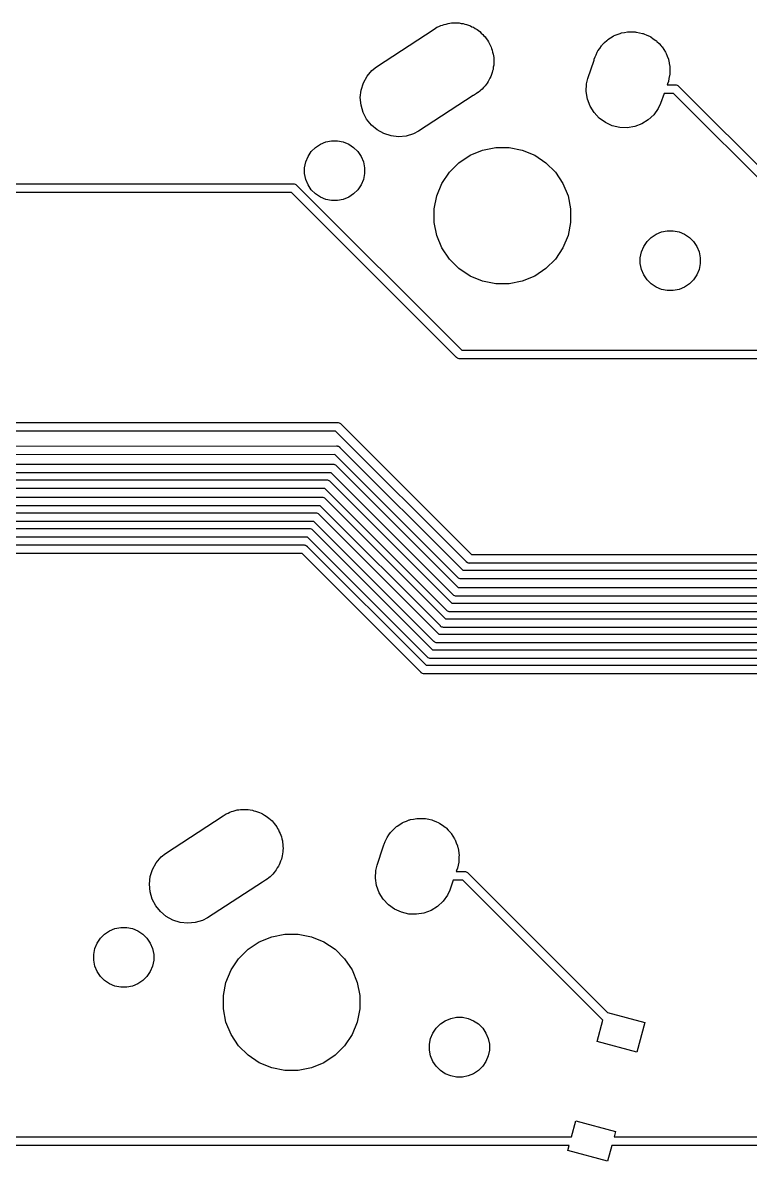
# Model space of a CAD drawing. Extents: x -662 to -203, y -195 to -58.
# Drawn here: x -463.02 to -441.76, y -94.93 to -61.64 of the extents above; entities that cross this region are included whole.
import ezdxf

# ---------------------------------------------------------------- set-up
doc = ezdxf.new("R2010")
doc.units = 0
doc.layers.add('BLACK', color=7, linetype='CONTINUOUS')

msp = doc.modelspace()

# ---------------------------------------------------------------- linework, layer by layer
at = {"layer": 'BLACK', "linetype": 'CONTINUOUS'}
for p, q in [((-452.686, -62.93), (-451.002, -61.8322)), ((-451.002, -61.8322), (-450.915, -61.7741)), ((-450.915, -61.7741), (-450.858, -61.7504)), ((-450.858, -61.7504), (-450.803, -61.7218)), ((-450.803, -61.7218), (-450.756, -61.7081)), ((-450.756, -61.7081), (-450.71, -61.6893)), ((-450.71, -61.6893), (-450.649, -61.6772)), ((-450.649, -61.6772), (-450.59, -61.6599)), ((-450.59, -61.6599), (-450.541, -61.6557)), ((-450.541, -61.6557), (-450.493, -61.6461)), ((-450.493, -61.6461), (-450.431, -61.6461)), ((-450.431, -61.6461), (-450.369, -61.6407)), ((-450.369, -61.6407), (-450.32, -61.6461)), ((-450.32, -61.6461), (-450.271, -61.6461)), ((-450.271, -61.6461), (-450.21, -61.6582)), ((-450.21, -61.6582), (-450.149, -61.6649)), ((-450.149, -61.6649), (-450.102, -61.6797)), ((-450.102, -61.6797), (-450.054, -61.6893)), ((-450.054, -61.6893), (-449.997, -61.713)), ((-449.997, -61.713), (-449.938, -61.7317)), ((-449.938, -61.7317), (-449.895, -61.7553)), ((-449.895, -61.7553), (-449.849, -61.7741)), ((-449.849, -61.7741), (-449.798, -61.8085)), ((-449.798, -61.8085), (-449.743, -61.8383)), ((-449.743, -61.8383), (-449.706, -61.8699)), ((-449.706, -61.8699), (-449.665, -61.8972)), ((-449.665, -61.8972), (-449.621, -61.941)), ((-445.434, -61.925), (-445.345, -61.9073)), ((-445.345, -61.9073), (-445.325, -61.9073)), ((-445.325, -61.9073), (-445.304, -61.9041)), ((-445.304, -61.9041), (-445.214, -61.9073)), ((-445.214, -61.9073), (-445.123, -61.9073)), ((-445.123, -61.9073), (-445.103, -61.9113)), ((-445.103, -61.9113), (-445.083, -61.9121)), ((-445.083, -61.9121), (-444.995, -61.9329)), ((-449.621, -61.941), (-449.574, -61.9809)), ((-449.574, -61.9809), (-449.543, -62.0192)), ((-449.543, -62.0192), (-449.508, -62.0539)), ((-449.508, -62.0539), (-449.474, -62.1054)), ((-449.474, -62.1054), (-449.435, -62.1537)), ((-449.435, -62.1537), (-449.412, -62.1973)), ((-449.412, -62.1973), (-449.385, -62.2382)), ((-449.385, -62.2382), (-449.361, -62.2954)), ((-446.082, -62.2841), (-446.015, -62.2225)), ((-446.015, -62.2225), (-445.951, -62.1585)), ((-445.951, -62.1585), (-445.934, -62.1471)), ((-445.934, -62.1471), (-445.919, -62.1331)), ((-445.919, -62.1331), (-445.842, -62.0856)), ((-445.842, -62.0856), (-445.767, -62.0354)), ((-445.767, -62.0354), (-445.748, -62.0275)), ((-445.748, -62.0275), (-445.731, -62.0168)), ((-445.731, -62.0168), (-445.646, -61.9852)), ((-445.646, -61.9852), (-445.562, -61.9506)), ((-445.562, -61.9506), (-445.542, -61.9466)), ((-445.542, -61.9466), (-445.523, -61.9394)), ((-445.523, -61.9394), (-445.434, -61.925)), ((-444.995, -61.9329), (-444.906, -61.9506)), ((-444.906, -61.9506), (-444.887, -61.9584)), ((-444.887, -61.9584), (-444.867, -61.9631)), ((-444.867, -61.9631), (-444.785, -62.0007)), ((-444.785, -62.0007), (-444.701, -62.0354)), ((-444.701, -62.0354), (-444.684, -62.0467)), ((-444.684, -62.0467), (-444.666, -62.0553)), ((-444.666, -62.0553), (-444.592, -62.1082)), ((-444.592, -62.1082), (-444.517, -62.1585)), ((-444.517, -62.1585), (-444.503, -62.173)), ((-444.503, -62.173), (-444.486, -62.185)), ((-444.486, -62.185), (-444.424, -62.2512)), ((-444.424, -62.2512), (-444.36, -62.3152)), ((-449.361, -62.2954), (-449.333, -62.3504)), ((-449.333, -62.3504), (-449.319, -62.3975)), ((-449.319, -62.3975), (-449.3, -62.4429)), ((-449.3, -62.4429), (-449.288, -62.5037)), ((-449.288, -62.5037), (-449.271, -62.5631)), ((-449.271, -62.5631), (-449.267, -62.6121)), ((-446.28, -62.6148), (-446.266, -62.583)), ((-446.266, -62.583), (-446.231, -62.4994)), ((-446.231, -62.4994), (-446.22, -62.4824)), ((-446.22, -62.4824), (-446.211, -62.4638)), ((-446.211, -62.4638), (-446.158, -62.3904)), ((-446.158, -62.3904), (-446.108, -62.3152)), ((-446.108, -62.3152), (-446.094, -62.3007)), ((-446.094, -62.3007), (-446.082, -62.2841)), ((-444.36, -62.3152), (-444.349, -62.3322)), ((-444.349, -62.3322), (-444.335, -62.3472)), ((-444.335, -62.3472), (-444.288, -62.4242)), ((-444.288, -62.4242), (-444.237, -62.4994)), ((-444.237, -62.4994), (-444.229, -62.5184)), ((-444.229, -62.5184), (-444.219, -62.5358)), ((-444.219, -62.5358), (-444.187, -62.6205)), ((-449.257, -62.8819), (-449.269, -62.9426)), ((-449.267, -62.6121), (-449.257, -62.6603)), ((-449.257, -62.6603), (-449.257, -62.7222)), ((-449.257, -62.7222), (-449.252, -62.7839)), ((-449.252, -62.7839), (-449.257, -62.8327)), ((-449.257, -62.8327), (-449.257, -62.8819)), ((-446.505, -63.2692), (-446.323, -62.7386)), ((-446.323, -62.7386), (-446.316, -62.7042)), ((-446.316, -62.7042), (-446.287, -62.634)), ((-446.287, -62.634), (-446.28, -62.6148)), ((-444.187, -62.6205), (-444.152, -62.7042)), ((-444.152, -62.7042), (-444.148, -62.7243)), ((-444.148, -62.7243), (-444.141, -62.7435)), ((-444.141, -62.7435), (-444.127, -62.8327)), ((-444.127, -62.8327), (-444.109, -62.9215)), ((-453.065, -63.3978), (-452.958, -63.2036)), ((-452.958, -63.2036), (-452.815, -63.0339)), ((-452.815, -63.0339), (-452.686, -62.93)), ((-449.343, -63.2155), (-449.366, -63.2586)), ((-449.324, -63.1564), (-449.343, -63.2155)), ((-449.3, -63.0992), (-449.324, -63.1564)), ((-449.291, -63.051), (-449.3, -63.0992)), ((-449.276, -63.0042), (-449.291, -63.051)), ((-449.269, -62.9426), (-449.276, -63.0042)), ((-444.114, -63.1837), (-444.135, -63.2717)), ((-444.113, -63.1632), (-444.114, -63.1837)), ((-444.109, -63.1431), (-444.113, -63.1632)), ((-444.109, -62.9215), (-444.109, -62.942)), ((-444.109, -62.942), (-444.106, -62.9622)), ((-444.106, -62.9622), (-444.109, -63.0526)), ((-444.109, -63.0526), (-444.109, -63.1431)), ((-453.131, -63.6092), (-453.065, -63.3978)), ((-449.592, -63.5794), (-449.63, -63.6102)), ((-449.552, -63.532), (-449.592, -63.5794)), ((-449.508, -63.4882), (-449.552, -63.532)), ((-449.481, -63.4474), (-449.508, -63.4882)), ((-449.449, -63.4097), (-449.481, -63.4474)), ((-449.419, -63.3554), (-449.449, -63.4097)), ((-449.385, -63.304), (-449.419, -63.3554)), ((-449.366, -63.2586), (-449.385, -63.304)), ((-446.551, -63.6523), (-446.543, -63.4308)), ((-446.543, -63.4308), (-446.505, -63.2692)), ((-444.181, -63.4306), (-444.19, -63.4552)), ((-444.19, -63.4552), (-443.952, -63.4552)), ((-444.152, -63.3605), (-444.181, -63.4306)), ((-444.135, -63.2717), (-444.152, -63.3605)), ((-443.952, -63.4552), (-443.946, -63.4546)), ((-443.946, -63.4546), (-443.94, -63.4552)), ((-443.94, -63.4552), (-443.921, -63.457)), ((-443.921, -63.457), (-443.897, -63.4643)), ((-443.897, -63.4643), (-443.875, -63.4761)), ((-443.875, -63.4761), (-443.856, -63.492)), ((-443.856, -63.492), (-443.852, -63.4968)), ((-443.852, -63.4968), (-439.766, -67.5826)), ((-453.156, -63.8294), (-453.131, -63.6092)), ((-453.136, -64.0502), (-453.156, -63.8294)), ((-449.855, -63.7705), (-451.457, -64.8149)), ((-449.849, -63.768), (-449.855, -63.7705)), ((-449.762, -63.7101), (-449.849, -63.768)), ((-449.721, -63.6833), (-449.762, -63.7101)), ((-449.716, -63.6793), (-449.721, -63.6833)), ((-449.665, -63.6449), (-449.716, -63.6793)), ((-449.63, -63.6102), (-449.665, -63.6449)), ((-446.516, -63.8711), (-446.551, -63.6523)), ((-446.439, -64.0787), (-446.516, -63.8711)), ((-444.277, -63.7092), (-444.377, -63.9997)), ((-443.999, -63.7092), (-444.277, -63.7092)), ((-439.903, -67.805), (-443.999, -63.7092)), ((-453.074, -64.263), (-453.136, -64.0502)), ((-446.322, -64.2673), (-446.439, -64.0787)), ((-444.446, -64.1508), (-444.576, -64.3304)), ((-444.377, -63.9997), (-444.446, -64.1508)), ((-452.972, -64.4596), (-453.074, -64.263)), ((-452.834, -64.6325), (-452.972, -64.4596)), ((-446.171, -64.4296), (-446.322, -64.2673)), ((-445.992, -64.5593), (-446.171, -64.4296)), ((-445.79, -64.6514), (-445.992, -64.5593)), ((-444.738, -64.4814), (-444.926, -64.5978)), ((-444.576, -64.3304), (-444.738, -64.4814)), ((-452.664, -64.775), (-452.834, -64.6325)), ((-452.47, -64.8817), (-452.664, -64.775)), ((-452.258, -64.9484), (-452.47, -64.8817)), ((-451.605, -64.8915), (-451.817, -64.9534)), ((-451.457, -64.8149), (-451.605, -64.8915)), ((-445.574, -64.7025), (-445.79, -64.6514)), ((-445.353, -64.7105), (-445.574, -64.7025)), ((-445.134, -64.6751), (-445.353, -64.7105)), ((-444.926, -64.5978), (-445.134, -64.6751)), ((-454.467, -65.2874), (-454.324, -65.1916)), ((-454.324, -65.1916), (-454.165, -65.1256)), ((-454.165, -65.1256), (-453.996, -65.092)), ((-453.996, -65.092), (-453.823, -65.092)), ((-453.823, -65.092), (-453.654, -65.1256)), ((-453.654, -65.1256), (-453.495, -65.1916)), ((-453.495, -65.1916), (-453.352, -65.2874)), ((-452.038, -64.9726), (-452.258, -64.9484)), ((-451.817, -64.9534), (-452.038, -64.9726)), ((-454.751, -65.7118), (-454.685, -65.5526)), ((-454.685, -65.5526), (-454.589, -65.4092)), ((-454.589, -65.4092), (-454.467, -65.2874)), ((-453.352, -65.2874), (-453.23, -65.4092)), ((-453.23, -65.4092), (-453.134, -65.5526)), ((-453.134, -65.5526), (-453.068, -65.7118)), ((-450.273, -65.7331), (-449.947, -65.5148)), ((-449.947, -65.5148), (-449.584, -65.3645)), ((-449.584, -65.3645), (-449.199, -65.2879)), ((-449.199, -65.2879), (-448.806, -65.2879)), ((-448.806, -65.2879), (-448.421, -65.3645)), ((-448.421, -65.3645), (-448.058, -65.5148)), ((-448.058, -65.5148), (-447.731, -65.7331)), ((-454.784, -65.8808), (-454.751, -65.7118)), ((-454.784, -66.0532), (-454.784, -65.8808)), ((-453.068, -65.7118), (-453.034, -65.8808)), ((-453.034, -65.8808), (-453.034, -66.0532)), ((-450.551, -66.0108), (-450.273, -65.7331)), ((-447.731, -65.7331), (-447.454, -66.0108)), ((-454.751, -66.2222), (-454.784, -66.0532)), ((-454.685, -66.3815), (-454.751, -66.2222)), ((-453.068, -66.2222), (-453.134, -66.3815)), ((-453.034, -66.0532), (-453.068, -66.2222)), ((-450.769, -66.3374), (-450.551, -66.0108)), ((-447.454, -66.0108), (-447.235, -66.3374)), ((-465.299, -66.3485), (-455.118, -66.3485)), ((-455.118, -66.3485), (-455.111, -66.3479)), ((-455.111, -66.3479), (-455.105, -66.3485)), ((-455.105, -66.3485), (-455.086, -66.3503)), ((-455.086, -66.3503), (-455.063, -66.3576)), ((-455.063, -66.3576), (-455.04, -66.3694)), ((-455.04, -66.3694), (-455.021, -66.3853)), ((-455.021, -66.3853), (-455.017, -66.3901)), ((-455.017, -66.3901), (-450.193, -71.2139)), ((-454.589, -66.5248), (-454.685, -66.3815)), ((-454.467, -66.6467), (-454.589, -66.5248)), ((-453.23, -66.5248), (-453.352, -66.6467)), ((-453.134, -66.3815), (-453.23, -66.5248)), ((-450.92, -66.7002), (-450.769, -66.3374)), ((-447.235, -66.3374), (-447.085, -66.7002)), ((-455.164, -66.6025), (-465.299, -66.6025)), ((-450.34, -71.4262), (-455.164, -66.6025)), ((-454.324, -66.7424), (-454.467, -66.6467)), ((-454.165, -66.8084), (-454.324, -66.7424)), ((-453.996, -66.842), (-454.165, -66.8084)), ((-453.823, -66.842), (-453.996, -66.842)), ((-453.654, -66.8084), (-453.823, -66.842)), ((-453.495, -66.7424), (-453.654, -66.8084)), ((-453.352, -66.6467), (-453.495, -66.7424)), ((-450.996, -67.0854), (-450.92, -66.7002)), ((-447.085, -66.7002), (-447.009, -67.0854)), ((-450.996, -67.4782), (-450.996, -67.0854)), ((-447.009, -67.0854), (-447.009, -67.4782)), ((-450.92, -67.8634), (-450.996, -67.4782)), ((-447.009, -67.4782), (-447.085, -67.8634)), ((-450.769, -68.2263), (-450.92, -67.8634)), ((-447.085, -67.8634), (-447.235, -68.2263)), ((-444.653, -67.917), (-444.51, -67.8212)), ((-444.51, -67.8212), (-444.351, -67.7552)), ((-444.351, -67.7552), (-444.182, -67.7216)), ((-444.182, -67.7216), (-444.009, -67.7216)), ((-444.009, -67.7216), (-443.84, -67.7552)), ((-443.84, -67.7552), (-443.681, -67.8212)), ((-443.681, -67.8212), (-443.538, -67.917)), ((-450.551, -68.5529), (-450.769, -68.2263)), ((-447.235, -68.2263), (-447.454, -68.5529)), ((-444.937, -68.3414), (-444.871, -68.1822)), ((-444.871, -68.1822), (-444.775, -68.0388)), ((-444.775, -68.0388), (-444.653, -67.917)), ((-443.538, -67.917), (-443.416, -68.0388)), ((-443.416, -68.0388), (-443.32, -68.1822)), ((-443.32, -68.1822), (-443.254, -68.3414)), ((-450.273, -68.8306), (-450.551, -68.5529)), ((-447.454, -68.5529), (-447.731, -68.8306)), ((-444.971, -68.5104), (-444.937, -68.3414)), ((-444.971, -68.6828), (-444.971, -68.5104)), ((-443.254, -68.3414), (-443.221, -68.5104)), ((-443.221, -68.5104), (-443.221, -68.6828)), ((-449.947, -69.0488), (-450.273, -68.8306)), ((-447.731, -68.8306), (-448.058, -69.0488)), ((-444.937, -68.8519), (-444.971, -68.6828)), ((-444.871, -69.0111), (-444.937, -68.8519)), ((-443.254, -68.8519), (-443.32, -69.0111)), ((-443.221, -68.6828), (-443.254, -68.8519)), ((-449.584, -69.1991), (-449.947, -69.0488)), ((-449.199, -69.2757), (-449.584, -69.1991)), ((-448.421, -69.1991), (-448.806, -69.2757)), ((-448.058, -69.0488), (-448.421, -69.1991)), ((-444.775, -69.1544), (-444.871, -69.0111)), ((-444.653, -69.2763), (-444.775, -69.1544)), ((-443.416, -69.1544), (-443.538, -69.2763)), ((-443.32, -69.0111), (-443.416, -69.1544)), ((-448.806, -69.2757), (-449.199, -69.2757)), ((-444.51, -69.372), (-444.653, -69.2763)), ((-444.351, -69.438), (-444.51, -69.372)), ((-444.182, -69.4716), (-444.351, -69.438)), ((-444.009, -69.4716), (-444.182, -69.4716)), ((-443.84, -69.438), (-444.009, -69.4716)), ((-443.681, -69.372), (-443.84, -69.438)), ((-443.538, -69.2763), (-443.681, -69.372)), ((-450.193, -71.2139), (-440.816, -71.2139)), ((-450.336, -71.4311), (-450.34, -71.4262)), ((-450.317, -71.447), (-450.336, -71.4311)), ((-450.295, -71.4588), (-450.317, -71.447)), ((-450.271, -71.466), (-450.295, -71.4588)), ((-450.252, -71.4679), (-450.271, -71.466)), ((-450.246, -71.4685), (-450.252, -71.4679)), ((-450.252, -71.4679), (-450.252, -71.4679)), ((-450.24, -71.4679), (-450.246, -71.4685)), ((-440.884, -71.4679), (-450.24, -71.4679)), ((-506.807, -73.327), (-453.831, -73.327)), ((-453.831, -73.327), (-453.825, -73.3264)), ((-453.825, -73.3264), (-453.818, -73.327)), ((-453.818, -73.327), (-453.8, -73.3289)), ((-453.8, -73.3289), (-453.776, -73.3361)), ((-453.776, -73.3361), (-453.754, -73.3479)), ((-453.754, -73.3479), (-453.734, -73.3638)), ((-453.734, -73.3638), (-453.73, -73.3686)), ((-453.73, -73.3686), (-449.905, -77.1938)), ((-453.877, -73.581), (-506.807, -73.581)), ((-450.052, -77.4062), (-453.877, -73.581)), ((-524.297, -74.0664), (-453.853, -74.0156)), ((-453.853, -74.0156), (-453.847, -74.015)), ((-453.847, -74.015), (-453.834, -74.0163)), ((-453.834, -74.0163), (-453.822, -74.0174)), ((-453.822, -74.0174), (-453.822, -74.0174)), ((-453.822, -74.0174), (-453.822, -74.0174)), ((-453.822, -74.0174), (-453.81, -74.0212)), ((-453.81, -74.0212), (-453.798, -74.0247)), ((-453.798, -74.0247), (-453.798, -74.0247)), ((-453.798, -74.0247), (-453.798, -74.0247)), ((-453.798, -74.0247), (-453.787, -74.0306)), ((-453.787, -74.0306), (-453.776, -74.0364)), ((-453.776, -74.0364), (-453.776, -74.0365)), ((-453.776, -74.0365), (-453.776, -74.0365)), ((-453.776, -74.0365), (-453.767, -74.0443)), ((-453.767, -74.0443), (-453.757, -74.0523)), ((-453.757, -74.0523), (-453.753, -74.0572)), ((-453.753, -74.0572), (-450.162, -77.6478)), ((-524.495, -74.549), (-453.962, -74.549)), ((-453.9, -74.2696), (-524.346, -74.3204)), ((-453.962, -74.549), (-453.956, -74.5484)), ((-453.956, -74.5484), (-453.95, -74.549)), ((-453.95, -74.549), (-453.931, -74.5508)), ((-453.931, -74.5508), (-453.907, -74.5581)), ((-453.907, -74.5581), (-453.885, -74.5699)), ((-450.309, -77.8602), (-453.9, -74.2696)), ((-453.885, -74.5699), (-453.866, -74.5858)), ((-454.008, -74.803), (-524.541, -74.803)), ((-450.443, -78.3682), (-454.008, -74.803)), ((-453.866, -74.5858), (-453.862, -74.5906)), ((-453.862, -74.5906), (-450.296, -78.1558)), ((-524.683, -75.003), (-454.15, -75.003)), ((-454.15, -75.003), (-454.144, -75.0024)), ((-454.144, -75.0024), (-454.138, -75.003)), ((-454.138, -75.003), (-454.119, -75.0048)), ((-454.119, -75.0048), (-454.095, -75.0121)), ((-454.095, -75.0121), (-454.073, -75.0239)), ((-454.073, -75.0239), (-454.054, -75.0398)), ((-454.054, -75.0398), (-454.05, -75.0446)), ((-454.05, -75.0446), (-450.481, -78.613)), ((-524.814, -75.5142), (-454.281, -75.5142)), ((-454.197, -75.257), (-524.729, -75.257)), ((-454.281, -75.5142), (-454.275, -75.5136)), ((-454.275, -75.5136), (-454.269, -75.5142)), ((-454.269, -75.5142), (-454.25, -75.516)), ((-454.25, -75.516), (-454.226, -75.5233)), ((-454.226, -75.5233), (-454.204, -75.5351)), ((-454.204, -75.5351), (-454.185, -75.551)), ((-450.628, -78.8254), (-454.197, -75.257)), ((-454.185, -75.551), (-454.181, -75.5558)), ((-454.181, -75.5558), (-450.669, -79.067)), ((-454.327, -75.7682), (-524.86, -75.7682)), ((-450.816, -79.2794), (-454.327, -75.7682)), ((-454.512, -76.2254), (-525.045, -76.2254)), ((-524.999, -75.9714), (-454.466, -75.9714)), ((-451.004, -79.7334), (-454.512, -76.2254)), ((-454.466, -75.9714), (-454.46, -75.9708)), ((-454.46, -75.9708), (-454.453, -75.9714)), ((-454.453, -75.9714), (-454.435, -75.9732)), ((-454.435, -75.9732), (-454.411, -75.9805)), ((-454.411, -75.9805), (-454.389, -75.9923)), ((-454.389, -75.9923), (-454.369, -76.0082)), ((-454.369, -76.0082), (-454.365, -76.013)), ((-454.365, -76.013), (-450.857, -79.521)), ((-525.184, -76.4286), (-454.651, -76.4286)), ((-454.651, -76.4286), (-454.645, -76.428)), ((-454.645, -76.428), (-454.638, -76.4286)), ((-454.638, -76.4286), (-454.62, -76.4304)), ((-454.62, -76.4304), (-454.596, -76.4377)), ((-454.596, -76.4377), (-454.574, -76.4495)), ((-454.574, -76.4495), (-454.554, -76.4654)), ((-454.554, -76.4654), (-454.55, -76.4702)), ((-454.55, -76.4702), (-451.045, -79.975)), ((-454.697, -76.6826), (-525.23, -76.6826)), ((-451.192, -80.1874), (-454.697, -76.6826)), ((-525.04, -76.9112), (-454.81, -76.9112)), ((-454.857, -77.1652), (-524.994, -77.1652)), ((-451.38, -80.6414), (-454.857, -77.1652)), ((-454.81, -76.9112), (-454.804, -76.9106)), ((-454.804, -76.9106), (-454.798, -76.9112)), ((-454.798, -76.9112), (-454.779, -76.913)), ((-454.779, -76.913), (-454.755, -76.9203)), ((-454.755, -76.9203), (-454.733, -76.9321)), ((-454.733, -76.9321), (-454.714, -76.948)), ((-454.714, -76.948), (-454.71, -76.9528)), ((-454.71, -76.9528), (-451.234, -80.429)), ((-449.905, -77.1938), (-439.924, -77.1938)), ((-450.048, -77.411), (-450.052, -77.4062)), ((-450.029, -77.4269), (-450.048, -77.411)), ((-450.007, -77.4387), (-450.029, -77.4269)), ((-449.983, -77.446), (-450.007, -77.4387)), ((-449.964, -77.4478), (-449.983, -77.446)), ((-449.958, -77.4484), (-449.964, -77.4478)), ((-449.964, -77.4478), (-449.964, -77.4478)), ((-449.952, -77.4478), (-449.958, -77.4484)), ((-439.97, -77.4478), (-449.952, -77.4478)), ((-450.305, -77.865), (-450.309, -77.8602)), ((-450.3, -77.869), (-450.305, -77.865)), ((-450.286, -77.8809), (-450.3, -77.869)), ((-450.3, -77.869), (-450.3, -77.869)), ((-450.264, -77.8927), (-450.286, -77.8809)), ((-450.24, -77.9), (-450.264, -77.8927)), ((-450.215, -77.9024), (-450.24, -77.9)), ((-450.162, -77.6478), (-440.112, -77.6478)), ((-450.296, -78.1558), (-440.246, -78.1558)), ((-450.209, -77.9018), (-450.215, -77.9024)), ((-440.158, -77.9018), (-450.209, -77.9018)), ((-450.439, -78.373), (-450.443, -78.3682)), ((-450.42, -78.3889), (-450.439, -78.373)), ((-450.398, -78.4007), (-450.42, -78.3889)), ((-450.374, -78.408), (-450.398, -78.4007)), ((-450.355, -78.4098), (-450.374, -78.408)), ((-450.349, -78.4104), (-450.355, -78.4098)), ((-450.355, -78.4098), (-450.355, -78.4098)), ((-450.343, -78.4098), (-450.349, -78.4104)), ((-440.292, -78.4098), (-450.343, -78.4098)), ((-450.624, -78.8302), (-450.628, -78.8254)), ((-450.605, -78.8461), (-450.624, -78.8302)), ((-450.583, -78.8579), (-450.605, -78.8461)), ((-450.559, -78.8652), (-450.583, -78.8579)), ((-450.534, -78.8676), (-450.559, -78.8652)), ((-450.528, -78.867), (-450.534, -78.8676)), ((-440.477, -78.867), (-450.528, -78.867)), ((-450.481, -78.613), (-440.431, -78.613)), ((-450.669, -79.067), (-440.619, -79.067)), ((-450.857, -79.521), (-440.807, -79.521)), ((-450.812, -79.2842), (-450.816, -79.2794)), ((-450.793, -79.3001), (-450.812, -79.2842)), ((-450.771, -79.3119), (-450.793, -79.3001)), ((-450.747, -79.3192), (-450.771, -79.3119)), ((-450.728, -79.321), (-450.747, -79.3192)), ((-450.722, -79.3216), (-450.728, -79.321)), ((-450.728, -79.321), (-450.728, -79.321)), ((-450.716, -79.321), (-450.722, -79.3216)), ((-440.665, -79.321), (-450.716, -79.321)), ((-451, -79.7383), (-451.004, -79.7334)), ((-450.981, -79.7541), (-451, -79.7383)), ((-450.959, -79.7659), (-450.981, -79.7541)), ((-450.935, -79.7732), (-450.959, -79.7659)), ((-450.916, -79.775), (-450.935, -79.7732)), ((-450.91, -79.7756), (-450.916, -79.775)), ((-450.916, -79.775), (-450.916, -79.775)), ((-450.904, -79.775), (-450.91, -79.7756)), ((-440.853, -79.775), (-450.904, -79.775)), ((-451.188, -80.1923), (-451.192, -80.1874)), ((-451.169, -80.2081), (-451.188, -80.1923)), ((-451.147, -80.2199), (-451.169, -80.2081)), ((-451.123, -80.2272), (-451.147, -80.2199)), ((-451.098, -80.2296), (-451.123, -80.2272)), ((-451.092, -80.229), (-451.098, -80.2296)), ((-441.042, -80.229), (-451.092, -80.229)), ((-451.045, -79.975), (-440.995, -79.975)), ((-451.234, -80.429), (-441.183, -80.429)), ((-451.376, -80.6463), (-451.38, -80.6414)), ((-451.357, -80.6621), (-451.376, -80.6463)), ((-451.335, -80.6739), (-451.357, -80.6621)), ((-451.311, -80.6812), (-451.335, -80.6739)), ((-451.292, -80.683), (-451.311, -80.6812)), ((-451.286, -80.6837), (-451.292, -80.683)), ((-451.292, -80.683), (-451.292, -80.683)), ((-451.28, -80.683), (-451.286, -80.6837)), ((-441.23, -80.683), (-451.28, -80.683)), ((-458.849, -85.9311), (-457.165, -84.8333)), ((-457.165, -84.8333), (-457.078, -84.7752)), ((-457.078, -84.7752), (-457.021, -84.7515)), ((-457.021, -84.7515), (-456.966, -84.7229)), ((-456.966, -84.7229), (-456.919, -84.7092)), ((-456.919, -84.7092), (-456.873, -84.6904)), ((-456.873, -84.6904), (-456.813, -84.6783)), ((-456.813, -84.6783), (-456.753, -84.661)), ((-456.753, -84.661), (-456.704, -84.6568)), ((-456.704, -84.6568), (-456.656, -84.6472)), ((-456.656, -84.6472), (-456.594, -84.6472)), ((-456.594, -84.6472), (-456.532, -84.6418)), ((-456.532, -84.6418), (-456.483, -84.6472)), ((-456.483, -84.6472), (-456.434, -84.6472)), ((-456.434, -84.6472), (-456.374, -84.6593)), ((-456.374, -84.6593), (-456.312, -84.666)), ((-456.312, -84.666), (-456.265, -84.6808)), ((-456.265, -84.6808), (-456.217, -84.6904)), ((-456.217, -84.6904), (-456.16, -84.7141)), ((-456.16, -84.7141), (-456.101, -84.7328)), ((-456.101, -84.7328), (-456.058, -84.7564)), ((-456.058, -84.7564), (-456.012, -84.7752)), ((-456.012, -84.7752), (-455.961, -84.8096)), ((-455.961, -84.8096), (-455.906, -84.8394)), ((-455.906, -84.8394), (-455.869, -84.871)), ((-455.869, -84.871), (-455.828, -84.8983)), ((-455.828, -84.8983), (-455.784, -84.9421)), ((-455.784, -84.9421), (-455.737, -84.982)), ((-455.737, -84.982), (-455.706, -85.0203)), ((-455.706, -85.0203), (-455.671, -85.055)), ((-455.671, -85.055), (-455.637, -85.1065)), ((-455.637, -85.1065), (-455.598, -85.1548)), ((-455.598, -85.1548), (-455.575, -85.1984)), ((-455.575, -85.1984), (-455.548, -85.2393)), ((-452.245, -85.2852), (-452.178, -85.2236)), ((-452.178, -85.2236), (-452.114, -85.1596)), ((-452.114, -85.1596), (-452.097, -85.1482)), ((-452.097, -85.1482), (-452.082, -85.1342)), ((-452.082, -85.1342), (-452.005, -85.0867)), ((-452.005, -85.0867), (-451.93, -85.0365)), ((-451.93, -85.0365), (-451.911, -85.0286)), ((-451.911, -85.0286), (-451.894, -85.0179)), ((-451.894, -85.0179), (-451.809, -84.9863)), ((-451.809, -84.9863), (-451.725, -84.9517)), ((-451.725, -84.9517), (-451.705, -84.9477)), ((-451.705, -84.9477), (-451.686, -84.9405)), ((-451.686, -84.9405), (-451.597, -84.9261)), ((-451.597, -84.9261), (-451.508, -84.9084)), ((-451.508, -84.9084), (-451.488, -84.9084)), ((-451.488, -84.9084), (-451.467, -84.9052)), ((-451.467, -84.9052), (-451.377, -84.9084)), ((-451.377, -84.9084), (-451.287, -84.9084)), ((-451.287, -84.9084), (-451.266, -84.9124)), ((-451.266, -84.9124), (-451.246, -84.9132)), ((-451.246, -84.9132), (-451.158, -84.934)), ((-451.158, -84.934), (-451.069, -84.9517)), ((-451.069, -84.9517), (-451.05, -84.9595)), ((-451.05, -84.9595), (-451.03, -84.9642)), ((-451.03, -84.9642), (-450.948, -85.0018)), ((-450.948, -85.0018), (-450.864, -85.0365)), ((-450.864, -85.0365), (-450.847, -85.0478)), ((-450.847, -85.0478), (-450.829, -85.0564)), ((-450.829, -85.0564), (-450.755, -85.1093)), ((-450.755, -85.1093), (-450.68, -85.1596)), ((-450.68, -85.1596), (-450.666, -85.1741)), ((-450.666, -85.1741), (-450.649, -85.1861)), ((-450.649, -85.1861), (-450.587, -85.2523)), ((-455.548, -85.2393), (-455.524, -85.2965)), ((-455.524, -85.2965), (-455.496, -85.3515)), ((-455.496, -85.3515), (-455.482, -85.3986)), ((-455.482, -85.3986), (-455.463, -85.444)), ((-455.463, -85.444), (-455.451, -85.5048)), ((-455.451, -85.5048), (-455.434, -85.5642)), ((-452.429, -85.5841), (-452.394, -85.5005)), ((-452.394, -85.5005), (-452.383, -85.4835)), ((-452.383, -85.4835), (-452.374, -85.4649)), ((-452.374, -85.4649), (-452.321, -85.3915)), ((-452.321, -85.3915), (-452.271, -85.3163)), ((-452.271, -85.3163), (-452.257, -85.3018)), ((-452.257, -85.3018), (-452.245, -85.2852)), ((-450.587, -85.2523), (-450.523, -85.3163)), ((-450.523, -85.3163), (-450.512, -85.3333)), ((-450.512, -85.3333), (-450.498, -85.3483)), ((-450.498, -85.3483), (-450.451, -85.4253)), ((-450.451, -85.4253), (-450.4, -85.5005)), ((-450.4, -85.5005), (-450.393, -85.5195)), ((-450.393, -85.5195), (-450.382, -85.5369)), ((-450.382, -85.5369), (-450.35, -85.6217)), ((-455.434, -85.5642), (-455.43, -85.6132)), ((-455.42, -85.883), (-455.432, -85.9437)), ((-455.43, -85.6132), (-455.42, -85.6614)), ((-455.42, -85.6614), (-455.42, -85.7233)), ((-455.42, -85.7233), (-455.415, -85.785)), ((-455.415, -85.785), (-455.42, -85.8338)), ((-455.42, -85.8338), (-455.42, -85.883)), ((-452.668, -86.2703), (-452.486, -85.7397)), ((-452.486, -85.7397), (-452.479, -85.7053)), ((-452.479, -85.7053), (-452.45, -85.6352)), ((-452.45, -85.6352), (-452.443, -85.6159)), ((-452.443, -85.6159), (-452.429, -85.5841)), ((-450.35, -85.6217), (-450.316, -85.7053)), ((-450.316, -85.7053), (-450.312, -85.7254)), ((-450.312, -85.7254), (-450.304, -85.7446)), ((-450.304, -85.7446), (-450.29, -85.8339)), ((-450.29, -85.8339), (-450.272, -85.9226)), ((-459.228, -86.3989), (-459.121, -86.2047)), ((-459.121, -86.2047), (-458.979, -86.035)), ((-458.979, -86.035), (-458.849, -85.9311)), ((-455.506, -86.2166), (-455.529, -86.2597)), ((-455.487, -86.1575), (-455.506, -86.2166)), ((-455.463, -86.1003), (-455.487, -86.1575)), ((-455.454, -86.0521), (-455.463, -86.1003)), ((-455.439, -86.0053), (-455.454, -86.0521)), ((-455.432, -85.9437), (-455.439, -86.0053)), ((-450.277, -86.1848), (-450.298, -86.2728)), ((-450.276, -86.1643), (-450.277, -86.1848)), ((-450.272, -86.1442), (-450.276, -86.1643)), ((-450.272, -85.9226), (-450.272, -85.9431)), ((-450.272, -85.9431), (-450.269, -85.9633)), ((-450.269, -85.9633), (-450.272, -86.0537)), ((-450.272, -86.0537), (-450.272, -86.1442)), ((-459.295, -86.6103), (-459.228, -86.3989)), ((-455.715, -86.5331), (-455.755, -86.5805)), ((-455.671, -86.4893), (-455.715, -86.5331)), ((-455.644, -86.4485), (-455.671, -86.4893)), ((-455.612, -86.4108), (-455.644, -86.4485)), ((-455.583, -86.3566), (-455.612, -86.4108)), ((-455.548, -86.3051), (-455.583, -86.3566)), ((-455.529, -86.2597), (-455.548, -86.3051)), ((-452.714, -86.6534), (-452.706, -86.4319)), ((-452.706, -86.4319), (-452.668, -86.2703)), ((-450.345, -86.4317), (-450.353, -86.4563)), ((-450.353, -86.4563), (-450.115, -86.4563)), ((-450.316, -86.3616), (-450.345, -86.4317)), ((-450.298, -86.2728), (-450.316, -86.3616)), ((-450.115, -86.4563), (-450.109, -86.4557)), ((-450.109, -86.4557), (-450.103, -86.4563)), ((-450.103, -86.4563), (-450.084, -86.4581)), ((-450.084, -86.4581), (-450.06, -86.4654)), ((-450.06, -86.4654), (-450.038, -86.4772)), ((-450.038, -86.4772), (-450.019, -86.4931)), ((-450.019, -86.4931), (-450.015, -86.4979)), ((-450.015, -86.4979), (-445.929, -90.5837)), ((-459.319, -86.8305), (-459.295, -86.6103)), ((-459.3, -87.0513), (-459.319, -86.8305)), ((-456.018, -86.7716), (-457.62, -87.816)), ((-456.012, -86.7691), (-456.018, -86.7716)), ((-455.926, -86.7112), (-456.012, -86.7691)), ((-455.884, -86.6844), (-455.926, -86.7112)), ((-455.879, -86.6804), (-455.884, -86.6844)), ((-455.828, -86.646), (-455.879, -86.6804)), ((-455.793, -86.6113), (-455.828, -86.646)), ((-455.755, -86.5805), (-455.793, -86.6113)), ((-452.679, -86.8722), (-452.714, -86.6534)), ((-452.602, -87.0798), (-452.679, -86.8722)), ((-450.44, -86.7103), (-450.54, -87.0008)), ((-450.162, -86.7103), (-450.44, -86.7103)), ((-446.066, -90.8062), (-450.162, -86.7103)), ((-459.238, -87.2641), (-459.3, -87.0513)), ((-452.485, -87.2684), (-452.602, -87.0798)), ((-450.609, -87.1519), (-450.739, -87.3316)), ((-450.54, -87.0008), (-450.609, -87.1519)), ((-459.135, -87.4607), (-459.238, -87.2641)), ((-458.997, -87.6336), (-459.135, -87.4607)), ((-452.334, -87.4307), (-452.485, -87.2684)), ((-452.155, -87.5604), (-452.334, -87.4307)), ((-450.901, -87.4825), (-451.09, -87.5989)), ((-450.739, -87.3316), (-450.901, -87.4825)), ((-458.827, -87.7761), (-458.997, -87.6336)), ((-458.633, -87.8828), (-458.827, -87.7761)), ((-458.421, -87.9495), (-458.633, -87.8828)), ((-457.62, -87.816), (-457.768, -87.8926)), ((-451.953, -87.6525), (-452.155, -87.5604)), ((-451.737, -87.7036), (-451.953, -87.6525)), ((-451.516, -87.7116), (-451.737, -87.7036)), ((-451.297, -87.6762), (-451.516, -87.7116)), ((-451.09, -87.5989), (-451.297, -87.6762)), ((-460.63, -88.2885), (-460.487, -88.1927)), ((-460.487, -88.1927), (-460.328, -88.1268)), ((-460.328, -88.1268), (-460.159, -88.0931)), ((-460.159, -88.0931), (-459.986, -88.0931)), ((-459.986, -88.0931), (-459.817, -88.1268)), ((-459.817, -88.1268), (-459.658, -88.1927)), ((-459.658, -88.1927), (-459.515, -88.2885)), ((-458.201, -87.9737), (-458.421, -87.9495)), ((-457.98, -87.9545), (-458.201, -87.9737)), ((-457.768, -87.8926), (-457.98, -87.9545)), ((-460.914, -88.7129), (-460.848, -88.5537)), ((-460.848, -88.5537), (-460.752, -88.4103)), ((-460.752, -88.4103), (-460.63, -88.2885)), ((-459.515, -88.2885), (-459.393, -88.4103)), ((-459.393, -88.4103), (-459.297, -88.5537)), ((-459.297, -88.5537), (-459.231, -88.7129)), ((-456.437, -88.7342), (-456.11, -88.516)), ((-456.11, -88.516), (-455.747, -88.3657)), ((-455.747, -88.3657), (-455.362, -88.289)), ((-455.362, -88.289), (-454.969, -88.289)), ((-454.969, -88.289), (-454.584, -88.3657)), ((-454.584, -88.3657), (-454.221, -88.516)), ((-454.221, -88.516), (-453.895, -88.7342)), ((-460.947, -88.8819), (-460.914, -88.7129)), ((-460.947, -89.0543), (-460.947, -88.8819)), ((-459.231, -88.7129), (-459.197, -88.8819)), ((-459.197, -88.8819), (-459.197, -89.0543)), ((-456.714, -89.0119), (-456.437, -88.7342)), ((-453.895, -88.7342), (-453.617, -89.0119)), ((-460.914, -89.2234), (-460.947, -89.0543)), ((-459.197, -89.0543), (-459.231, -89.2234)), ((-456.933, -89.3385), (-456.714, -89.0119)), ((-453.617, -89.0119), (-453.399, -89.3385)), ((-460.848, -89.3826), (-460.914, -89.2234)), ((-460.752, -89.5259), (-460.848, -89.3826)), ((-460.63, -89.6478), (-460.752, -89.5259)), ((-459.393, -89.5259), (-459.515, -89.6478)), ((-459.297, -89.3826), (-459.393, -89.5259)), ((-459.231, -89.2234), (-459.297, -89.3826)), ((-457.083, -89.7013), (-456.933, -89.3385)), ((-453.399, -89.3385), (-453.248, -89.7013)), ((-460.487, -89.7435), (-460.63, -89.6478)), ((-460.328, -89.8095), (-460.487, -89.7435)), ((-460.159, -89.8431), (-460.328, -89.8095)), ((-459.986, -89.8431), (-460.159, -89.8431)), ((-459.817, -89.8095), (-459.986, -89.8431)), ((-459.658, -89.7435), (-459.817, -89.8095)), ((-459.515, -89.6478), (-459.658, -89.7435)), ((-457.159, -90.0865), (-457.083, -89.7013)), ((-453.248, -89.7013), (-453.172, -90.0865)), ((-457.159, -90.4793), (-457.159, -90.0865)), ((-453.172, -90.0865), (-453.172, -90.4793)), ((-457.083, -90.8645), (-457.159, -90.4793)), ((-453.172, -90.4793), (-453.248, -90.8645)), ((-456.933, -91.2274), (-457.083, -90.8645)), ((-453.248, -90.8645), (-453.399, -91.2274)), ((-450.816, -90.9181), (-450.673, -90.8223)), ((-450.673, -90.8223), (-450.514, -90.7564)), ((-450.514, -90.7564), (-450.345, -90.7227)), ((-450.345, -90.7227), (-450.173, -90.7227)), ((-450.173, -90.7227), (-450.003, -90.7564)), ((-450.003, -90.7564), (-449.844, -90.8223)), ((-449.844, -90.8223), (-449.701, -90.9181)), ((-446.234, -91.4338), (-446.066, -90.8062)), ((-445.929, -90.5837), (-444.842, -90.875)), ((-444.842, -90.875), (-445.075, -91.7444)), ((-451.1, -91.3425), (-451.034, -91.1833)), ((-451.034, -91.1833), (-450.938, -91.04)), ((-450.938, -91.04), (-450.816, -90.9181)), ((-449.701, -90.9181), (-449.579, -91.04)), ((-449.579, -91.04), (-449.483, -91.1833)), ((-449.483, -91.1833), (-449.417, -91.3425)), ((-456.714, -91.554), (-456.933, -91.2274)), ((-453.399, -91.2274), (-453.617, -91.554)), ((-451.134, -91.5116), (-451.1, -91.3425)), ((-451.134, -91.6839), (-451.134, -91.5116)), ((-449.417, -91.3425), (-449.384, -91.5116)), ((-449.384, -91.5116), (-449.384, -91.6839)), ((-445.075, -91.7444), (-446.234, -91.4338)), ((-456.437, -91.8317), (-456.714, -91.554)), ((-456.11, -92.0499), (-456.437, -91.8317)), ((-453.895, -91.8317), (-454.221, -92.0499)), ((-453.617, -91.554), (-453.895, -91.8317)), ((-451.1, -91.853), (-451.134, -91.6839)), ((-451.034, -92.0122), (-451.1, -91.853)), ((-449.417, -91.853), (-449.483, -92.0122)), ((-449.384, -91.6839), (-449.417, -91.853)), ((-455.747, -92.2002), (-456.11, -92.0499)), ((-455.362, -92.2768), (-455.747, -92.2002)), ((-454.584, -92.2002), (-454.969, -92.2768)), ((-454.221, -92.0499), (-454.584, -92.2002)), ((-450.938, -92.1555), (-451.034, -92.0122)), ((-450.816, -92.2774), (-450.938, -92.1555)), ((-449.579, -92.1555), (-449.701, -92.2774)), ((-449.483, -92.0122), (-449.579, -92.1555)), ((-454.969, -92.2768), (-455.362, -92.2768)), ((-450.673, -92.3731), (-450.816, -92.2774)), ((-450.514, -92.4391), (-450.673, -92.3731)), ((-450.345, -92.4727), (-450.514, -92.4391)), ((-450.173, -92.4727), (-450.345, -92.4727)), ((-450.003, -92.4391), (-450.173, -92.4727)), ((-449.844, -92.3731), (-450.003, -92.4391)), ((-449.701, -92.2774), (-449.844, -92.3731)), ((-446.979, -94.215), (-446.855, -93.752)), ((-446.855, -93.752), (-445.696, -94.0626)), ((-445.696, -94.0626), (-445.737, -94.215)), ((-447.047, -94.469), (-466.038, -94.469)), ((-465.992, -94.215), (-446.979, -94.215)), ((-447.088, -94.6213), (-447.047, -94.469)), ((-445.805, -94.469), (-445.929, -94.9319)), ((-427.325, -94.469), (-445.805, -94.469)), ((-445.737, -94.215), (-427.257, -94.215)), ((-445.929, -94.9319), (-447.088, -94.6213))]:
    msp.add_line(p, q, dxfattribs=at)

doc.saveas('drawing.dxf')
